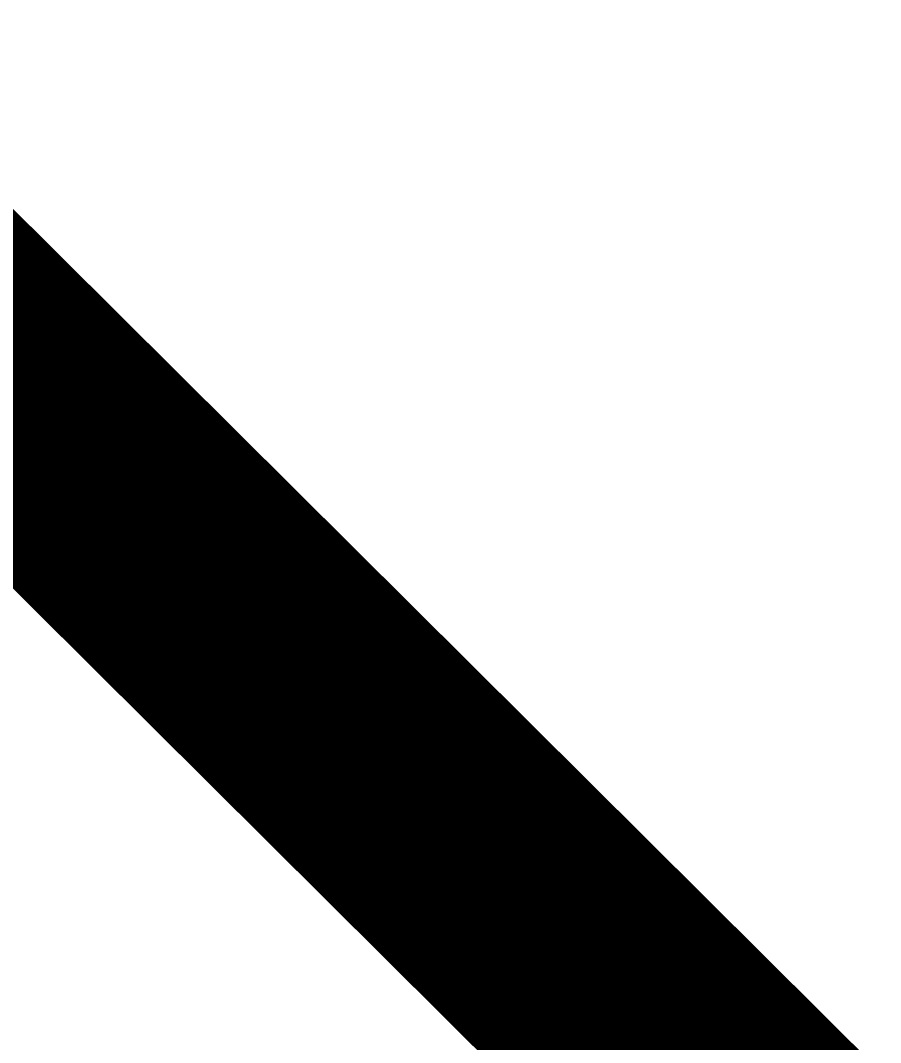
# Model space of a CAD drawing. Extents: x 517450926 to 520131079, y 3499134486 to 3500888201.
# Drawn here: x 518449447.6 to 518449687.2, y 3500380045.8 to 3500380330.7 of the extents above; entities that cross this region are included whole.
import ezdxf
from ezdxf.enums import TextEntityAlignment as Align

# ---------------------------------------------------------------- set-up
doc = ezdxf.new("R2010")
doc.units = 0
doc.header["$LTSCALE"] = 1000
doc.header["$MEASUREMENT"] = 0
doc.layers.get('0').update_dxf_attribs({"linetype": 'CONTINUOUS'})
doc.layers.add('C-SHET-LOGO', color=7, linetype='CONTINUOUS')
doc.layers.add('C-SHET-SHET', color=144, linetype='CONTINUOUS')
doc.styles.get("Standard").update_dxf_attribs({"font": 'Tssdeng.shx', "bigfont": 'Tssdchn.shx'})
doc.styles.add('TH-STYLE2', font='', dxfattribs={"width": 0.8})
doc.styles.add('TH-STYLEP5', font='')
doc.styles.get('TH-STYLE2').set_extended_font_data('STXihei')
doc.styles.get('TH-STYLEP5').set_extended_font_data('STXihei')

# ---------------------------------------------------------------- blocks, each defined once
blk = doc.blocks.new('LOGO2020')
at = {"const_width": 0.5}
blk.add_lwpolyline([(80, 0), (0, 0), (0, 44), (80, 44)], close=True, dxfattribs=at)
at = {"lineweight": 9}
blk.add_lwpolyline([(79.9334, 0), (0, 0), (0, 44), (79.9334, 44), (79.9334, 0)], dxfattribs=at)
at = {"attachment_point": 5}
for s, insert, char_height, width, style in [('{\\fSimHei|b1|i0|c134|p2;\\W1;\\T1.1;上 海 天 华 建 筑 设 计 有 限 公 司}', (40.0666, 23.0203), 2.7, 80.945429, 'TH-STYLE2'), ('{\\fSTXihei|b0|i0|c204|p2;\\T0.95;Tian\\fSTXihei|b0|i0|c238|p2; \\fSTXihei|b0|i0|c204|p2; Hua\\fSTXihei|b0|i0|c238|p2; \\fSTXihei|b0|i0|c204|p2; Architecture \\fSTXihei|b0|i0|c238|p2; \\fSTXihei|b0|i0|c204|p2;Planning \\fSTXihei|b0|i0|c238|p2; \\fSTXihei|b0|i0|c204|p2;& \\fSTXihei|b0|i0|c238|p2; \\fSTXihei|b0|i0|c204|p2;Engineering\\fSTXihei|b0|i0|c238|p2; \\fSTXihei|b0|i0|c204|p2; Limited}', (40.0766, 18.7559), 1.5, 54.8, 'TH-STYLEP5')]:
    blk.add_mtext(s, dxfattribs=dict(at, insert=insert, char_height=char_height, width=width, style=style))
blk = doc.blocks.new('SH_THAPE_A1L2')
blk.add_lwpolyline([(1171, 301), (1171, 293), (1251, 293), (1251, 301)], close=True)
at = {"layer": 'C-SHET-LOGO', "xscale": 1.000832973929552, "yscale": 1.000832973929552, "zscale": 1.000832973929552}
blk.add_blockref('LOGO2020', (1171, 248.9633), dxfattribs=at)
blk.add_attdef('作废标记', text='', height=400).set_placement((658, 330.5), align=Align.MIDDLE_CENTER)

msp = doc.modelspace()

# ---------------------------------------------------------------- block references
at = {"layer": 'C-SHET-SHET', "xscale": 150, "yscale": 150, "zscale": 150, "rotation": 135.1572922948761}
msp.add_blockref('SH_THAPE_A1L2', (518609792.2772, 3500282741.2279), dxfattribs=at)

doc.saveas('drawing.dxf')
